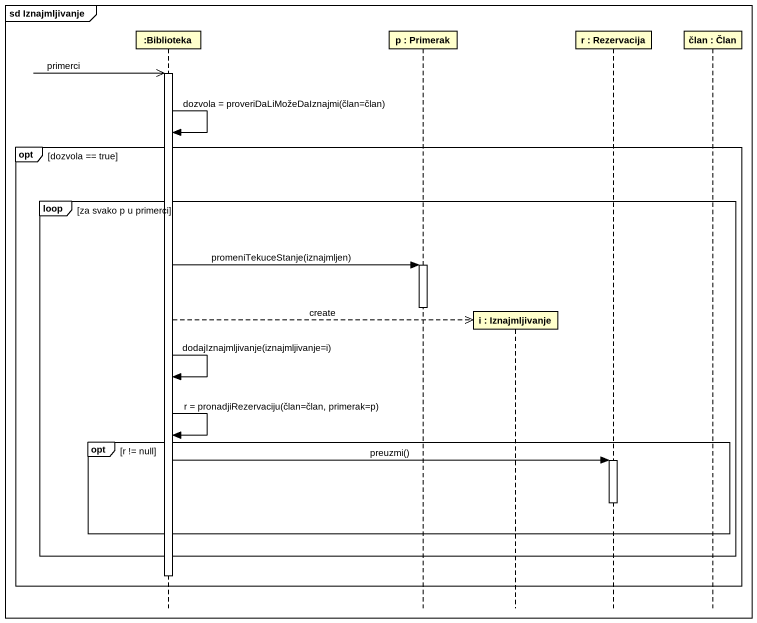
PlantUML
@startuml
mainframe sd Iznajmljivanje
hide footbox
participant ":Biblioteka" as Biblioteka
participant "p : Primerak" as p
participant "i : Iznajmljivanje" as i
participant "r : Rezervacija" as r
participant "član : Član" as član

Biblioteka ->> Biblioteka : primerci
activate Biblioteka
Biblioteka -> Biblioteka : dozvola = proveriDaLiMožeDaIznajmi(član=član)
opt dozvola == true
  loop za svako p u primerci
    Biblioteka -> p : promeniTekuceStanje(iznajmljen)
    activate p
    deactivate p
    Biblioteka -->> i ** : create
    Biblioteka -> Biblioteka : dodajIznajmljivanje(iznajmljivanje=i)
    Biblioteka -> Biblioteka : r = pronadjiRezervaciju(član=član, primerak=p)
    opt r != null
      Biblioteka -> r : preuzmi()
      activate r
      deactivate r
    end
  end
  deactivate Biblioteka
end
@enduml
